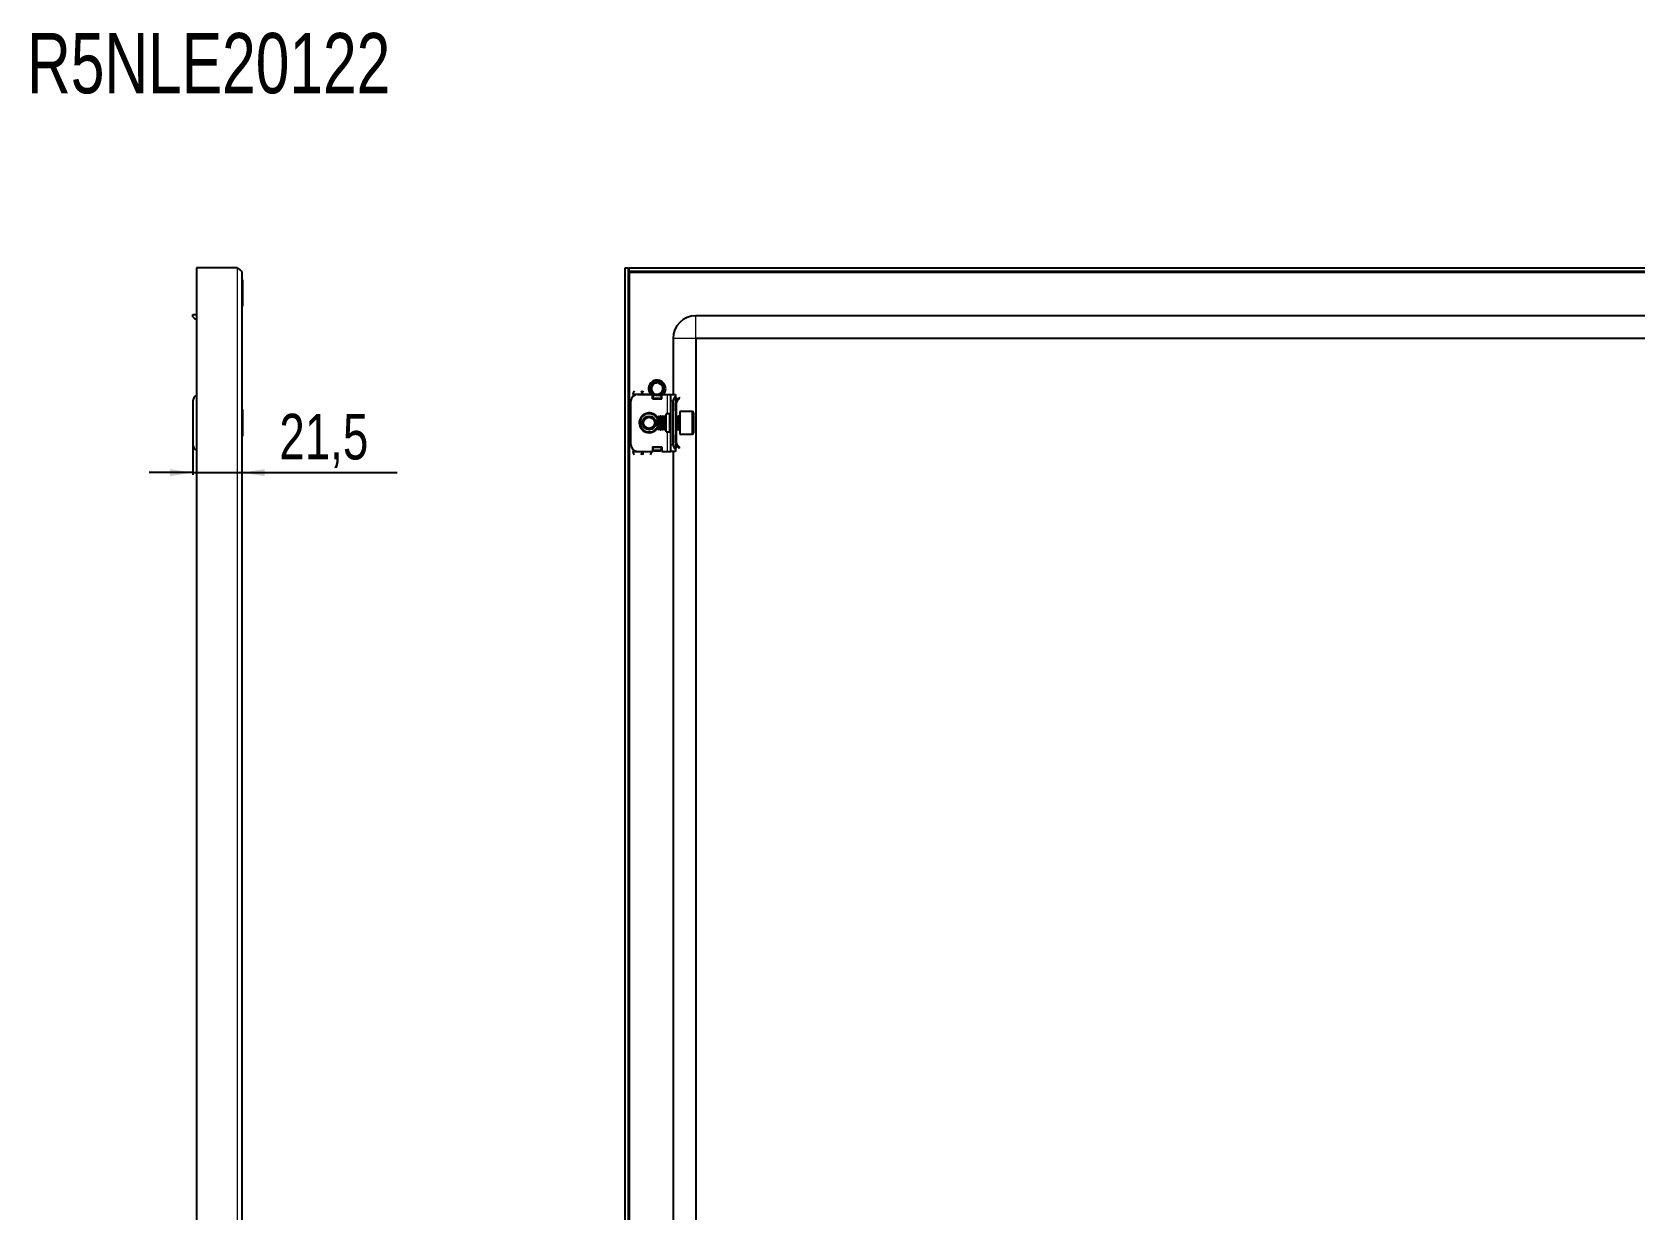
# Model space of a CAD drawing. Header units: millimetres. Extents: x -648 to 2104, y -869 to 1304.
# Drawn here: x 698 to 1401, y 787 to 1304 of the extents above; entities that cross this region are included whole.
import ezdxf

# ---------------------------------------------------------------- set-up
doc = ezdxf.new("R2010")
doc.units = ezdxf.units.MM
doc.layers.add('FORMAT', color=7, linetype='Continuous')
doc.styles.add('SLDTEXTSTYLE0', font='TXT', dxfattribs={"width": 0.75})
doc.dimstyles.new('SLDDIMSTYLE1', dxfattribs={"dimtxt": 20, "dimasz": 10, "dimexe": 0, "dimexo": 0.0625, "dimgap": 5, "dimtad": 2, "dimdec": 1, "dimrnd": 1e-09, "dimzin": 12, "dimdsep": 46, "dimtxsty": 'SLDTEXTSTYLE0', "dimsah": 1, "dimcen": 0.09, "dimadec": 0, "dimazin": 3, "dimtfac": 1, "dimtmove": 0, "dimatfit": 0, "dimfxl": 0, "dimfrac": 2, "dimtolj": 1, "dimtzin": 12, "dimarcsym": 0})

# ---------------------------------------------------------------- blocks, each defined once
blk = doc.blocks.new('_D_4')
at = {"layer": 'FORMAT'}
for p, q in [((768.38, 1123), (768.38, 1109.68)), ((768.38, 1110.68), (749.14, 1110.68)), ((768.38, 1110.68), (789.88, 1110.68)), ((789.88, 1110.68), (857.99, 1110.68))]:
    blk.add_line(p, q, dxfattribs=at)
for points in [[(768.38, 1110.68), (758.38, 1112.22), (758.38, 1109.14)], [(789.88, 1110.68), (799.88, 1109.14), (799.88, 1112.22)]]:
    blk.add_solid(points, dxfattribs=at)
at = {"layer": 'FORMAT', "insert": (806.27, 1136.46), "char_height": 20, "attachment_point": 1, "style": 'SLDTEXTSTYLE0'}
blk.add_mtext('21,5', dxfattribs=at)

msp = doc.modelspace()

# ---------------------------------------------------------------- linework, layer by layer
at = {"color": 7, "linetype": 'Continuous', "lineweight": 25}
for p, q in [((769.88, 1200.51), (769.88, -760.49)), ((787.78, 1200.51), (769.88, 1200.51)), ((789.88, 1198.41), (789.88, -758.39)), ((790.12, 1195.3), (789.88, 1195.3)), ((790.12, 1195.3), (790.12, 1183.73)), ((957.98, -760.49), (957.98, 1200.51)), ((957.98, 1200.51), (959.48, 1200.51)), ((959.48, -760.49), (959.48, 1200.51)), ((959.68, 1199.01), (959.68, 1200.51)), ((959.68, 1200.51), (2102.28, 1200.51)), ((959.68, 1199.01), (2102.28, 1199.01)), ((789.88, 1183.73), (790.12, 1183.73)), ((768.38, 1180.01), (769.88, 1180.01)), ((768.38, 1179.01), (768.38, 1180.01)), ((768.38, 1179.01), (769.38, 1178.01)), ((769.88, 1178.01), (769.38, 1178.01)), ((1518.48, 1179.51), (988.98, 1179.51)), ((978.98, 1169.51), (978.98, 1145.01)), ((988.98, 1169.51), (988.98, -729.49)), ((2072.98, 1169.51), (988.98, 1169.51)), ((968.98, 1147.61), (969.01, 1147.86)), ((968.98, 1147.61), (968.98, 1147.56)), ((968.98, 1147.4), (969, 1147.58)), ((968.98, 1147.4), (968.98, 1147.36)), ((968.99, 1147.81), (968.99, 1147.76)), ((969, 1147.21), (969, 1147.16)), ((969.02, 1148.02), (969.01, 1147.97)), ((969.02, 1147.01), (969.03, 1146.97)), ((969.06, 1148.22), (969.05, 1148.17)), ((969.06, 1148.22), (969.14, 1148.45)), ((969.06, 1146.83), (969.07, 1146.79)), ((969.12, 1148.41), (969.1, 1148.36)), ((969.11, 1146.65), (969.12, 1146.61)), ((969.17, 1146.48), (969.17, 1146.47)), ((969.69, 1149.44), (970.22, 1149.95)), ((969.79, 1149.56), (970.08, 1149.83)), ((969.9, 1149.68), (970.06, 1149.82)), ((970.36, 1150.04), (970.56, 1150.15)), ((970.53, 1150.14), (970.49, 1150.12)), ((970.54, 1150.07), (970.49, 1150.12)), ((970.53, 1150.14), (970.76, 1150.22)), ((970.72, 1150.23), (970.67, 1150.21)), ((970.91, 1150.32), (970.86, 1150.3)), ((970.91, 1150.32), (971.13, 1150.39)), ((971.1, 1150.38), (971.05, 1150.37)), ((971.29, 1150.43), (971.24, 1150.42)), ((972.18, 1150.51), (971.43, 1150.44)), ((973.67, 1149.99), (973.63, 1150.02)), ((973.84, 1149.87), (973.8, 1149.9)), ((974, 1149.73), (973.96, 1149.77)), ((974.14, 1149.6), (974.11, 1149.63)), ((974.14, 1149.6), (974.26, 1149.46)), ((974.25, 1149.47), (974.24, 1149.49)), ((974.27, 1148.38), (974.44, 1147.97)), ((974.75, 1146.4), (974.65, 1146.21)), ((974.76, 1146.39), (974.66, 1146.21)), ((974.82, 1146.53), (974.83, 1146.58)), ((974.87, 1146.71), (974.88, 1146.76)), ((974.97, 1147.32), (974.91, 1147.01)), ((974.92, 1146.91), (974.93, 1146.96)), ((974.95, 1147.11), (974.96, 1147.16)), ((974.97, 1147.32), (974.98, 1147.37)), ((974.98, 1147.51), (974.98, 1147.51)), ((768.38, 1142.01), (768.38, 1123.01)), ((960.48, 1123.01), (960.48, 1142.01)), ((961.48, 1145.26), (961.48, 1144.25)), ((963.48, 1145.01), (969.98, 1145.01)), ((969.75, 1145.5), (969.78, 1145.47)), ((969.89, 1145.36), (969.92, 1145.33)), ((969.98, 1143.01), (969.98, 1145.01)), ((970.18, 1144.22), (969.98, 1144.34)), ((969.98, 1143.01), (973.98, 1143.01)), ((970.2, 1145.1), (969.99, 1145.28)), ((970.04, 1145.23), (970.08, 1145.2)), ((970.18, 1143.01), (970.18, 1144.22)), ((970.2, 1145.1), (970.24, 1145.07)), ((970.23, 1144.64), (970.57, 1144.88)), ((970.73, 1144.64), (970.23, 1144.28)), ((970.23, 1144.28), (970.23, 1144.64)), ((970.23, 1143.37), (970.23, 1144.28)), ((970.23, 1143.01), (970.23, 1143.37)), ((970.37, 1144.98), (970.41, 1144.96)), ((970.55, 1144.88), (970.55, 1144.99)), ((970.55, 1144.88), (970.59, 1144.86)), ((970.73, 1144.64), (971.13, 1144.64)), ((971.08, 1144.65), (970.88, 1144.76)), ((970.9, 1144.71), (970.95, 1144.7)), ((971.08, 1144.65), (971.13, 1144.64)), ((971.26, 1144.6), (971.3, 1144.59)), ((972.43, 1144.55), (972.25, 1144.53)), ((972.58, 1144.57), (972.62, 1144.58)), ((972.96, 1144.68), (972.77, 1144.64)), ((972.8, 1144.64), (973.23, 1144.64)), ((973.73, 1144.28), (973.23, 1144.64)), ((973.32, 1144.92), (973.73, 1144.64)), ((973.73, 1144.64), (973.73, 1144.28)), ((973.98, 1144.34), (973.73, 1144.2)), ((973.73, 1144.28), (973.73, 1143.37)), ((973.73, 1143.37), (973.73, 1143.01)), ((973.98, 1143.01), (973.98, 1145.01)), ((973.98, 1145.01), (976.48, 1145.01)), ((974.25, 1145.55), (974.08, 1145.42)), ((974.22, 1145.58), (974.1, 1145.39)), ((976.48, 1145.01), (977.98, 1145.01)), ((977.98, 1145.01), (979.98, 1145.01)), ((977.98, 1142.01), (977.98, 1145.01)), ((977.98, 1123.01), (977.98, 1142.01)), ((978.98, 1123.01), (978.98, 1142.01)), ((979.98, 1145.01), (979.98, 1144.25)), ((979.98, 1144.25), (979.98, 1120.78)), ((979.98, 1143.93), (980.19, 1143.72)), ((980.48, 1141.26), (979.98, 1141.26)), ((979.98, 1137.76), (979.98, 1141.26)), ((980.48, 1143.01), (980.48, 1142.55)), ((980.48, 1137.76), (980.48, 1141.26)), ((980.57, 1142.68), (981.54, 1143.65)), ((980.92, 1142.32), (980.57, 1142.68)), ((980.92, 1142.32), (981.89, 1143.3)), ((981.54, 1143.65), (981.89, 1143.3)), ((790.13, 1138.3), (789.88, 1138.3)), ((790.13, 1138.3), (790.13, 1137.58)), ((790.13, 1137.58), (790.13, 1126.73)), ((972.53, 1135.51), (971.98, 1134.96)), ((971.98, 1134.96), (971.98, 1131.2)), ((972.59, 1135.51), (972.53, 1135.51)), ((972.53, 1135.51), (972.53, 1130.9)), ((972.98, 1134.96), (972.59, 1135.51)), ((972.59, 1135.51), (972.59, 1135.04)), ((972.59, 1135.04), (972.59, 1129.51)), ((973.37, 1135.51), (972.98, 1134.96)), ((972.98, 1134.96), (972.98, 1134.57)), ((972.98, 1134.57), (972.98, 1130.07)), ((973.59, 1135.51), (973.37, 1135.51)), ((973.37, 1135.51), (973.37, 1135.04)), ((973.37, 1135.04), (973.37, 1129.51)), ((973.98, 1134.96), (973.59, 1135.51)), ((973.59, 1135.51), (973.59, 1135.04)), ((973.59, 1135.04), (973.59, 1129.51)), ((974.37, 1135.51), (973.98, 1134.96)), ((973.98, 1134.96), (973.98, 1134.57)), ((973.98, 1134.57), (973.98, 1130.07)), ((974.59, 1135.51), (974.37, 1135.51)), ((974.37, 1135.51), (974.37, 1135.04)), ((974.37, 1135.04), (974.37, 1129.51)), ((974.98, 1134.96), (974.59, 1135.51)), ((974.59, 1135.51), (974.59, 1135.04)), ((974.59, 1135.04), (974.59, 1129.51)), ((975.37, 1135.51), (974.98, 1134.96)), ((974.98, 1134.96), (974.98, 1134.57)), ((974.98, 1134.57), (974.98, 1130.07)), ((975.59, 1135.51), (975.37, 1135.51)), ((975.37, 1135.51), (975.37, 1135.04)), ((975.37, 1135.04), (975.37, 1129.51)), ((975.98, 1134.96), (975.59, 1135.51)), ((975.59, 1135.51), (975.59, 1135.04)), ((975.59, 1135.04), (975.59, 1129.51)), ((977.48, 1136.51), (975.98, 1136.51)), ((975.98, 1128.51), (975.98, 1136.51)), ((980.48, 1137.76), (979.98, 1137.76)), ((980.37, 1135.51), (979.98, 1134.96)), ((980.59, 1135.51), (980.37, 1135.51)), ((980.37, 1135.51), (980.37, 1135.04)), ((980.37, 1135.04), (980.37, 1129.51)), ((980.48, 1135.51), (980.48, 1137.76)), ((980.98, 1134.96), (980.59, 1135.51)), ((980.59, 1135.51), (980.59, 1135.04)), ((980.59, 1135.04), (980.59, 1129.51)), ((981.37, 1135.51), (980.98, 1134.96)), ((980.98, 1134.96), (980.98, 1134.57)), ((980.98, 1134.57), (980.98, 1130.07)), ((981.73, 1135.51), (981.37, 1135.51)), ((981.37, 1135.51), (981.37, 1135.04)), ((981.37, 1135.04), (981.37, 1129.51)), ((987.38, 1137.51), (981.98, 1137.51)), ((981.98, 1137.51), (981.98, 1129.82)), ((987.98, 1136.91), (987.98, 1130.14)), ((789.88, 1126.73), (790.13, 1126.73)), ((971.98, 1131.2), (971.98, 1130.07)), ((971.98, 1130.07), (972.53, 1129.51)), ((972.53, 1130.9), (972.53, 1129.51)), ((972.53, 1129.51), (972.59, 1129.51)), ((972.59, 1129.51), (972.98, 1130.07)), ((972.98, 1130.07), (973.37, 1129.51)), ((973.37, 1129.51), (973.59, 1129.51)), ((973.59, 1129.51), (973.98, 1130.07)), ((973.98, 1130.07), (974.37, 1129.51)), ((974.37, 1129.51), (974.59, 1129.51)), ((974.59, 1129.51), (974.98, 1130.07)), ((974.98, 1130.07), (975.37, 1129.51)), ((975.37, 1129.51), (975.59, 1129.51)), ((975.59, 1129.51), (975.98, 1130.07)), ((975.98, 1128.51), (977.48, 1128.51)), ((979.98, 1130.07), (980.37, 1129.51)), ((979.98, 1127.26), (980.48, 1127.26)), ((979.98, 1123.76), (979.98, 1127.26)), ((980.37, 1129.51), (980.59, 1129.51)), ((980.48, 1127.26), (980.48, 1129.51)), ((980.48, 1123.76), (980.48, 1127.26)), ((980.59, 1129.51), (980.98, 1130.07)), ((980.98, 1130.07), (981.37, 1129.51)), ((981.37, 1129.51), (981.73, 1129.51)), ((981.98, 1129.82), (981.98, 1127.51)), ((981.98, 1127.51), (987.38, 1127.51)), ((987.98, 1130.14), (987.98, 1128.11)), ((961.48, 1120.78), (961.48, 1119.76)), ((963.48, 1120.01), (969.98, 1120.01)), ((969.48, 1120.01), (969.48, 1119.76)), ((969.98, 1122.01), (969.98, 1120.01)), ((969.98, 1122.01), (973.98, 1122.01)), ((969.98, 1120.13), (970.18, 1120.13)), ((970.18, 1120.13), (970.18, 1122.01)), ((970.23, 1121.66), (970.23, 1122.01)), ((970.23, 1120.75), (970.23, 1121.66)), ((970.23, 1120.39), (970.23, 1120.75)), ((970.23, 1120.75), (970.73, 1120.39)), ((970.73, 1120.04), (970.23, 1120.39)), ((970.73, 1120.39), (970.73, 1120.04)), ((973.23, 1120.39), (970.73, 1120.39)), ((973.23, 1120.04), (970.73, 1120.04)), ((973.23, 1120.39), (973.73, 1120.75)), ((973.23, 1120.04), (973.23, 1120.39)), ((973.73, 1120.39), (973.23, 1120.04)), ((973.73, 1122.01), (973.73, 1121.66)), ((973.73, 1121.66), (973.73, 1120.75)), ((973.73, 1120.75), (973.73, 1120.39)), ((973.98, 1122.01), (973.98, 1120.01)), ((973.98, 1120.01), (976.48, 1120.01)), ((976.48, 1120.01), (977.98, 1120.01)), ((977.98, 1120.01), (977.98, 1123.01)), ((979.98, 1120.01), (977.98, 1120.01)), ((978.98, 1120.01), (978.98, 545.01)), ((980.48, 1123.76), (979.98, 1123.76)), ((980.19, 1121.31), (979.98, 1121.1)), ((979.98, 1120.78), (979.98, 1120.01)), ((980.48, 1122.01), (980.48, 1122.41)), ((980.92, 1122.7), (980.57, 1122.35)), ((980.57, 1122.35), (981.54, 1121.38)), ((980.92, 1122.7), (981.89, 1121.73)), ((981.54, 1121.38), (981.89, 1121.73))]:
    msp.add_line(p, q, dxfattribs=at)
at = {"color": 8, "linetype": 'Continuous', "lineweight": 18}
for p, q in [((787.78, 1200.51), (787.78, -760.49)), ((960.08, -758.39), (960.08, 1198.41)), ((960.08, 1198.41), (2101.88, 1198.41)), ((988.98, 1169.51), (988.98, 1179.51)), ((988.98, 1169.51), (978.98, 1169.51)), ((961.48, 1145.26), (965.48, 1145.26)), ((965.48, 1145.26), (968.98, 1145.26)), ((973.73, 1143.37), (970.23, 1143.37)), ((976.48, 1136.51), (976.48, 1145.01)), ((978.98, 1142.01), (977.98, 1142.01)), ((979.98, 1143.51), (980.19, 1143.72)), ((979.98, 1143.01), (980.48, 1143.01)), ((977.48, 1128.51), (977.48, 1136.51)), ((981.73, 1129.51), (981.73, 1135.51)), ((987.38, 1129.82), (987.38, 1137.51)), ((976.48, 1120.01), (976.48, 1128.51)), ((987.38, 1127.51), (987.38, 1129.82)), ((961.48, 1119.76), (965.48, 1119.76)), ((969.48, 1119.76), (965.48, 1119.76)), ((970.23, 1121.66), (973.73, 1121.66)), ((977.98, 1123.01), (978.98, 1123.01)), ((979.98, 1122.01), (980.48, 1122.01)), ((979.98, 1121.51), (980.19, 1121.31))]:
    msp.add_line(p, q, dxfattribs=at)
at = {"color": 7, "linetype": 'Continuous', "lineweight": 25}
for radius in [3, 2.76, 2.45]:
    msp.add_circle((968.48, 1132.51), radius, dxfattribs=at)
for centre, radius, start, end in [((988.98, 1169.51), 10, 90, 180), ((971.98, 1147.51), 3.75, 0, 221.81031), ((971.98, 1147.51), 2.5, 168.59442, 228.59442), ((971.98, 1147.51), 2.5, 108.59442, 168.59442), ((971.98, 1147.51), 2.5, 75.88813, 108.59442), ((971.98, 1147.51), 3, 59.92857, 86.21929), ((971.98, 1147.51), 2.5, 288.59442, 348.59442), ((971.98, 1147.51), 3, 360, 40.74374), ((971.98, 1147.51), 2.5, 348.59442, 10.51652), ((971.98, 1147.51), 3.75, 318.18969, 0), ((771.38, 1142.01), 3, 120, 180), ((963.48, 1142.01), 3, 90, 180), ((971.98, 1147.51), 2.5, 228.59442, 288.59442), ((981.98, 1142.01), 3, 131.81031, 180), ((979.48, 1143.01), 1, 360, 45), ((968.48, 1132.51), 4, 90, 331.04498), ((968.48, 1132.51), 4, 28.95502, 90), ((977.48, 1137.01), 0.5, 270, 0), ((981.73, 1135.76), 0.25, 270, 0), ((987.38, 1136.91), 0.6, 0, 90), ((977.48, 1128.01), 0.5, 360, 90), ((981.73, 1129.26), 0.25, 360, 90), ((987.38, 1128.11), 0.6, 270, 360), ((771.38, 1123.01), 3, 180, 240), ((963.48, 1123.01), 3, 180, 270), ((981.98, 1123.01), 3, 180, 228.18969), ((979.48, 1122.01), 1, 315, 0)]:
    msp.add_arc(centre, radius, start, end, dxfattribs=at)
at = {"color": 8, "linetype": 'Continuous', "lineweight": 18}
for start, end in [(35.46217, 270), (270, 324.53783)]:
    msp.add_arc((968.48, 1132.51), 4.5, start, end, dxfattribs=at)
at = {"color": 7, "linetype": 'Continuous', "lineweight": 25}
for points, knots in [([(787.78, 1200.51), (788.06, 1200.34), (788.62, 1199.98), (789.32, 1199.44), (789.79, 1198.92), (789.85, 1198.58), (789.88, 1198.41)], [0, 0, 0, 0, 0.254757, 0.509649, 0.764542, 1, 1, 1, 1]), ([(959.68, 1199.4), (959.67, 1199.44), (959.53, 1199.81), (959.5, 1200.18), (959.48, 1200.51)], [0, 0, 0, 0, 0.09093, 1, 1, 1, 1]), ([(960.08, 1198.41), (959.99, 1198.6), (959.9, 1198.8), (959.83, 1199), (959.82, 1199.01)], [0, 0, 0, 0, 0.908361, 1, 1, 1, 1]), ([(961.48, 1145.26), (961.58, 1145.51), (961.77, 1146), (961.96, 1146.39), (962.05, 1146.59)], [0, 0, 0, 0, 0.502065, 1, 1, 1, 1]), ([(964.91, 1146.58), (964.99, 1146.42), (965.16, 1146.07), (965.35, 1145.58), (965.46, 1145.3), (965.48, 1145.26)], [0, 0, 0, 0, 0.415483, 0.917152, 1, 1, 1, 1]), ([(965.48, 1145.26), (965.58, 1145.51), (965.77, 1146), (965.96, 1146.39), (966.05, 1146.59)], [0, 0, 0, 0, 0.502065, 1, 1, 1, 1]), ([(968.98, 1147.61), (969.01, 1147.62), (969.08, 1147.66), (969.17, 1147.68), (969.26, 1147.68), (969.31, 1147.67), (969.33, 1147.67)], [0, 0, 0, 0, 0.2937792, 0.5589816, 0.8184942, 1, 1, 1, 1]), ([(969.21, 1147.58), (969.19, 1147.58), (969.14, 1147.59), (969.06, 1147.58), (969.01, 1147.57), (968.98, 1147.56)], [0, 0, 0, 0, 0.236131, 0.613435, 1, 1, 1, 1]), ([(969.75, 1145.5), (969.63, 1145.65), (969.35, 1146.01), (969.06, 1146.66), (969.01, 1147.17), (968.98, 1147.43)], [0, 0, 0, 0, 0.274163, 0.639603, 1, 1, 1, 1]), ([(968.99, 1147.81), (969.03, 1147.83), (969.09, 1147.85), (969.19, 1147.87), (969.28, 1147.86), (969.36, 1147.84), (969.42, 1147.82), (969.44, 1147.8), (969.44, 1147.8)], [0, 0, 0, 0, 0.227908, 0.430276, 0.627707, 0.816134, 0.99284, 1, 1, 1, 1]), ([(969.38, 1147.71), (969.37, 1147.72), (969.33, 1147.74), (969.26, 1147.76), (969.17, 1147.78), (969.08, 1147.78), (969.02, 1147.77), (968.99, 1147.76)], [0, 0, 0, 0, 0.050156, 0.304513, 0.55888, 0.776903, 1, 1, 1, 1]), ([(969.09, 1146.77), (969.07, 1146.81), (969.01, 1146.96), (969, 1147.12), (968.99, 1147.24)], [0, 0, 0, 0, 0.28291, 1, 1, 1, 1]), ([(969.46, 1147.83), (969.43, 1147.85), (969.38, 1147.89), (969.29, 1147.94), (969.2, 1147.97), (969.11, 1147.98), (969.05, 1147.97), (969.01, 1147.97)], [0, 0, 0, 0, 0.19243, 0.403622, 0.614801, 0.805152, 1, 1, 1, 1]), ([(969.02, 1148.02), (969.06, 1148.03), (969.12, 1148.05), (969.22, 1148.05), (969.31, 1148.03), (969.39, 1148), (969.45, 1147.96), (969.49, 1147.93), (969.5, 1147.91)], [0, 0, 0, 0, 0.205811, 0.38496, 0.558827, 0.724121, 0.878934, 1, 1, 1, 1]), ([(969.51, 1147.93), (969.5, 1147.94), (969.48, 1147.98), (969.42, 1148.03), (969.34, 1148.09), (969.25, 1148.14), (969.16, 1148.17), (969.09, 1148.17), (969.05, 1148.17)], [0, 0, 0, 0, 0.052579, 0.237815, 0.422949, 0.608044, 0.801367, 1, 1, 1, 1]), ([(969.06, 1148.22), (969.1, 1148.22), (969.17, 1148.23), (969.26, 1148.22), (969.34, 1148.19), (969.41, 1148.15), (969.47, 1148.1), (969.5, 1148.06), (969.52, 1148.04)], [0, 0, 0, 0, 0.207037, 0.38272, 0.55212, 0.712365, 0.86221, 1, 1, 1, 1]), ([(969.52, 1148.05), (969.51, 1148.07), (969.49, 1148.12), (969.43, 1148.18), (969.36, 1148.25), (969.28, 1148.31), (969.19, 1148.34), (969.13, 1148.36), (969.1, 1148.36)], [0, 0, 0, 0, 0.112687, 0.266978, 0.464332, 0.661607, 0.829157, 1, 1, 1, 1]), ([(969.29, 1146.22), (969.27, 1146.24), (969.18, 1146.38), (969.14, 1146.54), (969.1, 1146.67)], [0, 0, 0, 0, 0.192577, 1, 1, 1, 1]), ([(969.12, 1148.41), (969.15, 1148.41), (969.2, 1148.4), (969.29, 1148.38), (969.36, 1148.34), (969.43, 1148.29), (969.48, 1148.24), (969.51, 1148.18), (969.54, 1148.13), (969.54, 1148.11), (969.54, 1148.11)], [0, 0, 0, 0, 0.159812, 0.318711, 0.470648, 0.614013, 0.748131, 0.873387, 0.991083, 1, 1, 1, 1]), ([(969.53, 1148.01), (969.52, 1147.98), (969.5, 1147.9), (969.45, 1147.8), (969.38, 1147.71), (969.31, 1147.65), (969.24, 1147.6), (969.19, 1147.57), (969.15, 1147.56), (969.14, 1147.55)], [0, 0, 0, 0, 0.125166, 0.336769, 0.488675, 0.640371, 0.791962, 0.943503, 1, 1, 1, 1]), ([(969.14, 1147.55), (969.15, 1147.48), (969.16, 1147.09), (969.34, 1146.42), (969.71, 1145.94), (969.88, 1145.72)], [0, 0, 0, 0, 0.108003, 0.585763, 1, 1, 1, 1]), ([(970.52, 1150.07), (970.44, 1150.02), (970.1, 1149.79), (969.61, 1149.28), (969.38, 1148.73), (969.28, 1148.48)], [0, 0, 0, 0, 0.128781, 0.613629, 1, 1, 1, 1]), ([(969.28, 1148.48), (969.28, 1148.48), (969.31, 1148.47), (969.37, 1148.44), (969.43, 1148.4), (969.47, 1148.34), (969.51, 1148.27), (969.54, 1148.17), (969.54, 1148.07), (969.53, 1148.02), (969.53, 1148.01)], [0, 0, 0, 0, 0.022761, 0.192243, 0.346896, 0.477535, 0.588677, 0.783334, 0.968624, 1, 1, 1, 1]), ([(969.55, 1148.08), (969.54, 1148.11), (969.53, 1148.18), (969.49, 1148.26), (969.44, 1148.34), (969.38, 1148.4), (969.33, 1148.45), (969.29, 1148.47), (969.28, 1148.48)], [0, 0, 0, 0, 0.182737, 0.363423, 0.543947, 0.724373, 0.904747, 1, 1, 1, 1]), ([(969.67, 1145.63), (969.63, 1145.67), (969.49, 1145.81), (969.4, 1145.98), (969.33, 1146.1)], [0, 0, 0, 0, 0.288707, 1, 1, 1, 1]), ([(971.18, 1149.88), (971.17, 1149.88), (971.12, 1149.86), (971.04, 1149.85), (970.95, 1149.85), (970.86, 1149.87), (970.77, 1149.89), (970.69, 1149.93), (970.61, 1149.97), (970.56, 1150.02), (970.53, 1150.06), (970.52, 1150.07)], [0, 0, 0, 0, 0.04296, 0.1733, 0.274263, 0.401081, 0.527716, 0.654259, 0.780759, 0.936852, 1, 1, 1, 1]), ([(970.53, 1150.14), (970.56, 1150.12), (970.62, 1150.08), (970.69, 1150.01), (970.73, 1149.95), (970.75, 1149.91), (970.75, 1149.9)], [0, 0, 0, 0, 0.319514, 0.608493, 0.891527, 1, 1, 1, 1]), ([(970.82, 1149.88), (970.82, 1149.88), (970.82, 1149.91), (970.81, 1149.98), (970.78, 1150.07), (970.73, 1150.15), (970.69, 1150.19), (970.67, 1150.21)], [0, 0, 0, 0, 0.00279, 0.269575, 0.536371, 0.765499, 1, 1, 1, 1]), ([(970.72, 1150.23), (970.74, 1150.21), (970.8, 1150.17), (970.86, 1150.09), (970.9, 1150.01), (970.93, 1149.93), (970.93, 1149.88), (970.94, 1149.86)], [0, 0, 0, 0, 0.234253, 0.442787, 0.646465, 0.841043, 1, 1, 1, 1]), ([(970.97, 1149.85), (970.97, 1149.88), (970.98, 1149.95), (970.97, 1150.04), (970.95, 1150.14), (970.91, 1150.22), (970.88, 1150.27), (970.86, 1150.3)], [0, 0, 0, 0, 0.181695, 0.396783, 0.61186, 0.803681, 1, 1, 1, 1]), ([(970.91, 1150.32), (970.93, 1150.29), (970.98, 1150.24), (971.03, 1150.16), (971.06, 1150.08), (971.08, 1150), (971.08, 1149.92), (971.07, 1149.88), (971.07, 1149.86)], [0, 0, 0, 0, 0.208724, 0.39105, 0.568219, 0.73683, 0.894853, 1, 1, 1, 1]), ([(971.09, 1149.86), (971.09, 1149.87), (971.11, 1149.91), (971.13, 1149.99), (971.13, 1150.08), (971.13, 1150.18), (971.1, 1150.28), (971.07, 1150.34), (971.05, 1150.37)], [0, 0, 0, 0, 0.043388, 0.23288, 0.422274, 0.611632, 0.803279, 1, 1, 1, 1]), ([(971.1, 1150.38), (971.12, 1150.35), (971.16, 1150.3), (971.2, 1150.21), (971.22, 1150.13), (971.22, 1150.05), (971.21, 1149.97), (971.2, 1149.92), (971.18, 1149.89), (971.17, 1149.88)], [0, 0, 0, 0, 0.198483, 0.367712, 0.531083, 0.685778, 0.830503, 0.965152, 1, 1, 1, 1]), ([(971.43, 1150.44), (971.44, 1150.42), (971.46, 1150.38), (971.48, 1150.3), (971.48, 1150.22), (971.46, 1150.14), (971.42, 1150.06), (971.36, 1149.98), (971.27, 1149.92), (971.21, 1149.89), (971.18, 1149.88)], [0, 0, 0, 0, 0.098631, 0.238541, 0.378532, 0.49895, 0.601027, 0.777401, 0.9101, 1, 1, 1, 1]), ([(971.2, 1149.9), (971.21, 1149.92), (971.24, 1149.97), (971.27, 1150.06), (971.29, 1150.16), (971.29, 1150.29), (971.26, 1150.37), (971.24, 1150.42)], [0, 0, 0, 0, 0.13286, 0.29106, 0.491007, 0.69089, 1, 1, 1, 1]), ([(971.29, 1150.43), (971.3, 1150.41), (971.33, 1150.36), (971.36, 1150.27), (971.37, 1150.19), (971.36, 1150.11), (971.33, 1150.02), (971.29, 1149.96), (971.26, 1149.92)], [0, 0, 0, 0, 0.16279, 0.324686, 0.479688, 0.626058, 0.76302, 1, 1, 1, 1]), ([(971.28, 1149.93), (971.29, 1149.94), (971.32, 1149.96), (971.35, 1150.02), (971.4, 1150.1), (971.43, 1150.19), (971.44, 1150.28), (971.44, 1150.37), (971.44, 1150.42), (971.43, 1150.44)], [0, 0, 0, 0, 0.036757, 0.196192, 0.355485, 0.51469, 0.719746, 0.882005, 1, 1, 1, 1]), ([(972.59, 1149.94), (972.87, 1149.89), (973.17, 1149.83), (973.44, 1149.71), (973.45, 1149.7)], [0, 0, 0, 0, 0.965671, 1, 1, 1, 1]), ([(972.59, 1149.94), (972.68, 1149.9), (972.82, 1149.84), (972.95, 1149.77), (972.99, 1149.75)], [0, 0, 0, 0, 0.681733, 1, 1, 1, 1]), ([(972.99, 1149.75), (973.06, 1149.71), (973.38, 1149.55), (973.89, 1149.14), (974.14, 1148.64), (974.27, 1148.38)], [0, 0, 0, 0, 0.130652, 0.560007, 1, 1, 1, 1]), ([(973.14, 1145.15), (973.2, 1145.19), (973.53, 1145.38), (974.02, 1145.84), (974.33, 1146.43), (974.42, 1146.77), (974.43, 1146.82)], [0, 0, 0, 0, 0.104785, 0.513079, 0.918136, 1, 1, 1, 1]), ([(973.45, 1149.7), (973.44, 1149.72), (973.43, 1149.76), (973.42, 1149.84), (973.43, 1149.93), (973.44, 1150.02), (973.47, 1150.08), (973.48, 1150.11)], [0, 0, 0, 0, 0.113604, 0.31095, 0.508229, 0.75166, 1, 1, 1, 1]), ([(973.5, 1150.1), (973.5, 1150.06), (973.5, 1149.99), (973.47, 1149.9), (973.45, 1149.84), (973.43, 1149.81), (973.43, 1149.81)], [0, 0, 0, 0, 0.357139, 0.680979, 0.998183, 1, 1, 1, 1]), ([(973.44, 1149.73), (973.46, 1149.74), (973.51, 1149.78), (973.56, 1149.85), (973.61, 1149.93), (973.63, 1149.99), (973.63, 1150.02)], [0, 0, 0, 0, 0.228254, 0.510351, 0.752319, 1, 1, 1, 1]), ([(974.05, 1149.3), (974.03, 1149.29), (973.99, 1149.28), (973.9, 1149.27), (973.8, 1149.29), (973.71, 1149.33), (973.64, 1149.38), (973.55, 1149.46), (973.48, 1149.58), (973.46, 1149.66), (973.45, 1149.7)], [0, 0, 0, 0, 0.073646, 0.169563, 0.351373, 0.438893, 0.519676, 0.682906, 0.8512, 1, 1, 1, 1]), ([(973.67, 1149.99), (973.67, 1149.95), (973.66, 1149.88), (973.63, 1149.79), (973.58, 1149.71), (973.53, 1149.65), (973.49, 1149.62), (973.47, 1149.61)], [0, 0, 0, 0, 0.240212, 0.454711, 0.664287, 0.864517, 1, 1, 1, 1]), ([(973.49, 1149.58), (973.51, 1149.59), (973.57, 1149.61), (973.65, 1149.67), (973.71, 1149.74), (973.77, 1149.81), (973.79, 1149.87), (973.8, 1149.9)], [0, 0, 0, 0, 0.172104, 0.391099, 0.610089, 0.802801, 1, 1, 1, 1]), ([(974.82, 1146.53), (974.61, 1146.11), (974.29, 1145.46), (973.7, 1145.07), (973.5, 1144.93)], [0, 0, 0, 0, 0.657042, 1, 1, 1, 1]), ([(973.84, 1149.87), (973.83, 1149.83), (973.82, 1149.76), (973.77, 1149.68), (973.72, 1149.61), (973.66, 1149.55), (973.6, 1149.51), (973.55, 1149.5), (973.54, 1149.5)], [0, 0, 0, 0, 0.209239, 0.392702, 0.571062, 0.740844, 0.899958, 1, 1, 1, 1]), ([(973.55, 1149.47), (973.56, 1149.47), (973.6, 1149.48), (973.68, 1149.51), (973.77, 1149.55), (973.85, 1149.61), (973.91, 1149.68), (973.95, 1149.74), (973.96, 1149.77)], [0, 0, 0, 0, 0.0505, 0.241124, 0.431653, 0.622154, 0.808692, 1, 1, 1, 1]), ([(974, 1149.73), (973.99, 1149.7), (973.96, 1149.64), (973.91, 1149.56), (973.85, 1149.5), (973.78, 1149.45), (973.7, 1149.42), (973.65, 1149.41), (973.62, 1149.41), (973.61, 1149.41)], [0, 0, 0, 0, 0.198035, 0.367663, 0.531495, 0.686664, 0.831818, 0.981917, 1, 1, 1, 1]), ([(973.63, 1149.39), (973.63, 1149.39), (973.66, 1149.39), (973.73, 1149.4), (973.82, 1149.42), (973.9, 1149.45), (973.98, 1149.5), (974.05, 1149.55), (974.09, 1149.6), (974.11, 1149.63)], [0, 0, 0, 0, 0.018281, 0.175639, 0.332896, 0.490097, 0.647274, 0.821632, 1, 1, 1, 1]), ([(974.14, 1149.6), (974.13, 1149.57), (974.1, 1149.52), (974.04, 1149.45), (973.97, 1149.4), (973.9, 1149.37), (973.83, 1149.35), (973.75, 1149.34), (973.7, 1149.35), (973.68, 1149.35)], [0, 0, 0, 0, 0.1594459, 0.3180339, 0.4699832, 0.6134801, 0.7476486, 0.8728556, 1, 1, 1, 1]), ([(973.69, 1149.34), (973.72, 1149.34), (973.78, 1149.32), (973.86, 1149.32), (973.94, 1149.33), (974.02, 1149.36), (974.13, 1149.4), (974.2, 1149.46), (974.24, 1149.49)], [0, 0, 0, 0, 0.1494074, 0.2785629, 0.4076606, 0.5367225, 0.7270454, 1, 1, 1, 1]), ([(974.25, 1149.47), (974.24, 1149.45), (974.2, 1149.4), (974.14, 1149.34), (974.09, 1149.31), (974.05, 1149.3), (974.05, 1149.3)], [0, 0, 0, 0, 0.315056, 0.630194, 0.945514, 1, 1, 1, 1]), ([(974.05, 1149.3), (974.07, 1149.27), (974.32, 1149.05), (974.67, 1148.59), (974.91, 1147.98), (974.96, 1147.63), (974.98, 1147.51)], [0, 0, 0, 0, 0.0506845, 0.4856187, 0.8266434, 1, 1, 1, 1]), ([(974.61, 1146.13), (974.58, 1146.06), (974.5, 1145.84), (974.34, 1145.68), (974.23, 1145.58)], [0, 0, 0, 0, 0.3337892, 1, 1, 1, 1]), ([(974.43, 1146.82), (974.42, 1146.86), (974.42, 1146.92), (974.43, 1146.99), (974.43, 1147.02)], [0, 0, 0, 0, 0.544473, 1, 1, 1, 1]), ([(974.87, 1146.71), (974.84, 1146.71), (974.78, 1146.71), (974.69, 1146.73), (974.61, 1146.76), (974.55, 1146.8), (974.49, 1146.85), (974.45, 1146.91), (974.43, 1146.94), (974.42, 1146.96)], [0, 0, 0, 0, 0.165667, 0.330522, 0.488809, 0.638525, 0.778629, 0.909213, 1, 1, 1, 1]), ([(974.82, 1146.53), (974.79, 1146.54), (974.73, 1146.55), (974.65, 1146.58), (974.58, 1146.62), (974.52, 1146.67), (974.48, 1146.73), (974.45, 1146.79), (974.42, 1146.85), (974.42, 1146.88), (974.42, 1146.89)], [0, 0, 0, 0, 0.154027, 0.307095, 0.452862, 0.590123, 0.718565, 0.838856, 0.95247, 1, 1, 1, 1]), ([(974.43, 1147.02), (974.43, 1147.03), (974.44, 1147.07), (974.46, 1147.13), (974.48, 1147.17), (974.49, 1147.18)], [0, 0, 0, 0, 0.157682, 0.80304, 1, 1, 1, 1]), ([(974.49, 1147.18), (974.5, 1147.29), (974.51, 1147.55), (974.47, 1147.82), (974.44, 1147.97)], [0, 0, 0, 0, 0.408521, 1, 1, 1, 1]), ([(974.45, 1147.02), (974.47, 1147), (974.5, 1146.95), (974.56, 1146.89), (974.63, 1146.84), (974.71, 1146.8), (974.8, 1146.77), (974.85, 1146.76), (974.88, 1146.76)], [0, 0, 0, 0, 0.137266, 0.30795, 0.478578, 0.649185, 0.822833, 1, 1, 1, 1]), ([(974.45, 1146.88), (974.46, 1146.86), (974.48, 1146.82), (974.53, 1146.76), (974.6, 1146.69), (974.68, 1146.63), (974.75, 1146.6), (974.8, 1146.58), (974.83, 1146.58)], [0, 0, 0, 0, 0.076151, 0.276704, 0.47712, 0.677473, 0.837574, 1, 1, 1, 1]), ([(974.46, 1147.17), (974.47, 1147.15), (974.5, 1147.12), (974.56, 1147.06), (974.65, 1147.01), (974.74, 1146.98), (974.83, 1146.95), (974.9, 1146.96), (974.93, 1146.96)], [0, 0, 0, 0, 0.069872, 0.258455, 0.446951, 0.635422, 0.81547, 1, 1, 1, 1]), ([(974.92, 1146.91), (974.88, 1146.9), (974.82, 1146.89), (974.72, 1146.9), (974.64, 1146.92), (974.56, 1146.95), (974.5, 1146.99), (974.47, 1147.03), (974.46, 1147.04)], [0, 0, 0, 0, 0.2088985, 0.3885872, 0.5624279, 0.7272952, 0.881578, 1, 1, 1, 1]), ([(974.95, 1147.11), (974.92, 1147.1), (974.85, 1147.08), (974.76, 1147.07), (974.67, 1147.08), (974.59, 1147.11), (974.52, 1147.14), (974.49, 1147.16), (974.48, 1147.17)], [0, 0, 0, 0, 0.214065, 0.402363, 0.585629, 0.760234, 0.923894, 1, 1, 1, 1]), ([(974.49, 1147.23), (974.5, 1147.24), (974.51, 1147.27), (974.55, 1147.32), (974.61, 1147.38), (974.67, 1147.43), (974.75, 1147.47), (974.83, 1147.5), (974.91, 1147.51), (974.96, 1147.51), (974.98, 1147.51)], [0, 0, 0, 0, 0.060221, 0.18113, 0.301988, 0.42281, 0.589437, 0.75603, 0.87711, 1, 1, 1, 1]), ([(974.52, 1147.27), (974.54, 1147.25), (974.59, 1147.22), (974.68, 1147.18), (974.78, 1147.15), (974.87, 1147.15), (974.93, 1147.16), (974.96, 1147.16)], [0, 0, 0, 0, 0.189173, 0.404697, 0.62022, 0.807935, 1, 1, 1, 1]), ([(974.97, 1147.32), (974.94, 1147.3), (974.88, 1147.27), (974.78, 1147.26), (974.69, 1147.26), (974.61, 1147.27), (974.56, 1147.29), (974.54, 1147.3)], [0, 0, 0, 0, 0.235039, 0.445532, 0.651268, 0.847853, 1, 1, 1, 1]), ([(974.74, 1146.4), (974.73, 1146.34), (974.7, 1146.22), (974.63, 1146.11), (974.6, 1146.05)], [0, 0, 0, 0, 0.462482, 1, 1, 1, 1]), ([(974.62, 1147.39), (974.65, 1147.38), (974.71, 1147.35), (974.8, 1147.34), (974.89, 1147.35), (974.95, 1147.36), (974.98, 1147.37)], [0, 0, 0, 0, 0.237597, 0.516729, 0.755527, 1, 1, 1, 1]), ([(974.98, 1147.52), (974.95, 1147.51), (974.89, 1147.47), (974.79, 1147.45), (974.73, 1147.44), (974.71, 1147.44)], [0, 0, 0, 0, 0.371226, 0.708872, 1, 1, 1, 1]), ([(974.92, 1146.91), (974.91, 1146.86), (974.9, 1146.78), (974.86, 1146.7), (974.85, 1146.68)], [0, 0, 0, 0, 0.6579883, 1, 1, 1, 1]), ([(974.98, 1147.52), (974.98, 1147.47), (974.98, 1147.39), (974.97, 1147.32), (974.96, 1147.29)], [0, 0, 0, 0, 0.659859, 1, 1, 1, 1]), ([(969.75, 1145.5), (969.77, 1145.53), (969.8, 1145.58), (969.87, 1145.63), (969.94, 1145.68), (970.01, 1145.71), (970.08, 1145.72), (970.15, 1145.72), (970.19, 1145.71), (970.2, 1145.71)], [0, 0, 0, 0, 0.169226, 0.337427, 0.497935, 0.649179, 0.790582, 0.922688, 1, 1, 1, 1]), ([(970.25, 1145.67), (970.24, 1145.67), (970.17, 1145.67), (970.07, 1145.65), (969.96, 1145.61), (969.87, 1145.55), (969.82, 1145.5), (969.78, 1145.47)], [0, 0, 0, 0, 0.046579, 0.362688, 0.551736, 0.740753, 1, 1, 1, 1]), ([(969.88, 1145.72), (969.88, 1145.72), (969.91, 1145.73), (969.96, 1145.75), (970.05, 1145.76), (970.16, 1145.74), (970.26, 1145.7), (970.31, 1145.66), (970.33, 1145.64)], [0, 0, 0, 0, 0.045866, 0.230744, 0.387461, 0.658246, 0.861978, 1, 1, 1, 1]), ([(970.24, 1145.7), (970.21, 1145.71), (970.15, 1145.74), (970.06, 1145.74), (969.97, 1145.74), (969.91, 1145.73), (969.88, 1145.72)], [0, 0, 0, 0, 0.251795, 0.502165, 0.752314, 1, 1, 1, 1]), ([(969.89, 1145.36), (969.9, 1145.4), (969.93, 1145.46), (969.99, 1145.53), (970.06, 1145.58), (970.13, 1145.62), (970.2, 1145.65), (970.24, 1145.65), (970.27, 1145.65)], [0, 0, 0, 0, 0.2116593, 0.3903606, 0.5623524, 0.7248192, 0.8766961, 1, 1, 1, 1]), ([(970.37, 1145.6), (970.36, 1145.6), (970.31, 1145.59), (970.24, 1145.57), (970.15, 1145.54), (970.06, 1145.48), (969.98, 1145.42), (969.94, 1145.36), (969.92, 1145.33)], [0, 0, 0, 0, 0.05388, 0.236051, 0.418115, 0.600136, 0.797238, 1, 1, 1, 1]), ([(970.04, 1145.23), (970.05, 1145.26), (970.07, 1145.33), (970.12, 1145.41), (970.17, 1145.48), (970.24, 1145.53), (970.31, 1145.57), (970.36, 1145.57), (970.38, 1145.58)], [0, 0, 0, 0, 0.2034846, 0.3799708, 0.5510085, 0.7134265, 0.8654989, 1, 1, 1, 1]), ([(970.44, 1145.51), (970.44, 1145.51), (970.4, 1145.5), (970.34, 1145.47), (970.25, 1145.42), (970.18, 1145.35), (970.12, 1145.28), (970.09, 1145.22), (970.08, 1145.2)], [0, 0, 0, 0, 0.0026927, 0.2082095, 0.4136415, 0.6190567, 0.807274, 1, 1, 1, 1]), ([(970.2, 1145.1), (970.21, 1145.14), (970.22, 1145.2), (970.26, 1145.29), (970.31, 1145.37), (970.37, 1145.43), (970.42, 1145.47), (970.45, 1145.48), (970.45, 1145.48)], [0, 0, 0, 0, 0.222831, 0.420099, 0.612409, 0.79585, 0.967895, 1, 1, 1, 1]), ([(970.5, 1145.38), (970.49, 1145.38), (970.44, 1145.36), (970.38, 1145.3), (970.32, 1145.23), (970.27, 1145.15), (970.25, 1145.1), (970.24, 1145.07)], [0, 0, 0, 0, 0.084965, 0.329338, 0.573716, 0.784411, 1, 1, 1, 1]), ([(970.33, 1145.64), (970.34, 1145.63), (970.37, 1145.6), (970.42, 1145.53), (970.47, 1145.45), (970.51, 1145.37), (970.53, 1145.28), (970.53, 1145.22), (970.53, 1145.19)], [0, 0, 0, 0, 0.066273, 0.267344, 0.423096, 0.618734, 0.814089, 1, 1, 1, 1]), ([(970.37, 1144.98), (970.37, 1145.02), (970.38, 1145.09), (970.41, 1145.18), (970.45, 1145.26), (970.49, 1145.31), (970.51, 1145.33), (970.51, 1145.33)], [0, 0, 0, 0, 0.275174, 0.522846, 0.765225, 0.99702, 1, 1, 1, 1]), ([(970.53, 1145.2), (970.51, 1145.17), (970.47, 1145.12), (970.43, 1145.04), (970.42, 1144.98), (970.41, 1144.96)], [0, 0, 0, 0, 0.351509, 0.671861, 1, 1, 1, 1]), ([(970.53, 1145.19), (970.6, 1145.16), (970.93, 1144.98), (971.59, 1144.8), (972.22, 1144.84), (972.51, 1144.91), (972.51, 1144.91)], [0, 0, 0, 0, 0.102158, 0.551599, 0.99962, 1, 1, 1, 1]), ([(970.61, 1145.17), (970.61, 1145.16), (970.61, 1145.13), (970.61, 1145.07), (970.58, 1144.98), (970.55, 1144.92), (970.53, 1144.89)], [0, 0, 0, 0, 0.058255, 0.305509, 0.64716, 1, 1, 1, 1]), ([(972.58, 1144.57), (972.55, 1144.57), (972.23, 1144.51), (971.59, 1144.5), (970.93, 1144.68), (970.6, 1144.85), (970.53, 1144.89)], [0, 0, 0, 0, 0.044285, 0.46488, 0.894202, 1, 1, 1, 1]), ([(971.46, 1144.58), (971.42, 1144.58), (971.27, 1144.58), (971.14, 1144.63), (971.05, 1144.66)], [0, 0, 0, 0, 0.317385, 1, 1, 1, 1]), ([(972.15, 1144.54), (972.08, 1144.53), (971.91, 1144.5), (971.74, 1144.52), (971.64, 1144.53)], [0, 0, 0, 0, 0.399625, 1, 1, 1, 1]), ([(972.51, 1144.91), (972.52, 1144.93), (972.54, 1144.98), (972.6, 1145.05), (972.69, 1145.11), (972.75, 1145.14), (972.78, 1145.14)], [0, 0, 0, 0, 0.153621, 0.528305, 0.811762, 1, 1, 1, 1]), ([(972.66, 1145.08), (972.63, 1145.06), (972.58, 1145.02), (972.54, 1144.96), (972.52, 1144.92), (972.51, 1144.91)], [0, 0, 0, 0, 0.41332, 0.833507, 1, 1, 1, 1]), ([(972.58, 1144.57), (972.57, 1144.6), (972.54, 1144.65), (972.53, 1144.74), (972.53, 1144.82), (972.54, 1144.9), (972.57, 1144.99), (972.62, 1145.04), (972.65, 1145.08)], [0, 0, 0, 0, 0.162579, 0.32416, 0.478216, 0.623372, 0.759205, 1, 1, 1, 1]), ([(972.69, 1145.08), (972.69, 1145.08), (972.66, 1145.03), (972.62, 1144.95), (972.6, 1144.84), (972.59, 1144.75), (972.6, 1144.66), (972.62, 1144.61), (972.62, 1144.58)], [0, 0, 0, 0, 0.001313, 0.309582, 0.493731, 0.677835, 0.837663, 1, 1, 1, 1]), ([(972.76, 1144.62), (972.74, 1144.65), (972.71, 1144.7), (972.68, 1144.79), (972.67, 1144.88), (972.67, 1144.96), (972.69, 1145.03), (972.71, 1145.09), (972.73, 1145.12), (972.74, 1145.13)], [0, 0, 0, 0, 0.195461, 0.359649, 0.517607, 0.666788, 0.806268, 0.936243, 1, 1, 1, 1]), ([(972.8, 1145.12), (972.79, 1145.1), (972.77, 1145.05), (972.75, 1144.97), (972.75, 1144.88), (972.76, 1144.76), (972.79, 1144.68), (972.81, 1144.63)], [0, 0, 0, 0, 0.12511, 0.303759, 0.482355, 0.660934, 1, 1, 1, 1]), ([(972.76, 1144.62), (972.77, 1144.62), (972.79, 1144.62), (972.8, 1144.63), (972.81, 1144.63)], [0, 0, 0, 0, 0.4789775, 1, 1, 1, 1]), ([(972.78, 1145.14), (972.79, 1145.15), (972.84, 1145.16), (972.92, 1145.18), (973.01, 1145.18), (973.09, 1145.17), (973.13, 1145.16), (973.14, 1145.15)], [0, 0, 0, 0, 0.099011, 0.388276, 0.61301, 0.895384, 1, 1, 1, 1]), ([(972.96, 1144.68), (972.93, 1144.7), (972.89, 1144.75), (972.84, 1144.84), (972.82, 1144.92), (972.81, 1145.01), (972.81, 1145.08), (972.83, 1145.13), (972.84, 1145.16)], [0, 0, 0, 0, 0.202252, 0.376941, 0.546153, 0.706797, 0.857217, 1, 1, 1, 1]), ([(972.93, 1145.17), (972.93, 1145.17), (972.91, 1145.13), (972.91, 1145.06), (972.9, 1144.96), (972.92, 1144.86), (972.95, 1144.77), (972.99, 1144.72), (973, 1144.69)], [0, 0, 0, 0, 0.019058, 0.219488, 0.419831, 0.620151, 0.807785, 1, 1, 1, 1]), ([(973.15, 1144.75), (973.12, 1144.78), (973.07, 1144.82), (973.01, 1144.9), (972.97, 1144.98), (972.96, 1145.06), (972.95, 1145.13), (972.96, 1145.16), (972.96, 1145.17)], [0, 0, 0, 0, 0.218347, 0.41099, 0.598711, 0.777744, 0.945667, 1, 1, 1, 1]), ([(973.15, 1144.75), (973.13, 1144.74), (973.07, 1144.72), (973, 1144.7), (972.96, 1144.7)], [0, 0, 0, 0, 0.301025, 1, 1, 1, 1]), ([(972.96, 1144.68), (972.96, 1144.68), (972.98, 1144.69), (973, 1144.69), (973, 1144.69)], [0, 0, 0, 0, 0.4765794, 1, 1, 1, 1]), ([(973.06, 1145.17), (973.06, 1145.15), (973.05, 1145.1), (973.07, 1145.01), (973.1, 1144.92), (973.14, 1144.84), (973.18, 1144.79), (973.2, 1144.77)], [0, 0, 0, 0, 0.114393, 0.350182, 0.585971, 0.790611, 1, 1, 1, 1]), ([(973.34, 1144.84), (973.31, 1144.86), (973.25, 1144.9), (973.19, 1144.97), (973.14, 1145.05), (973.11, 1145.12), (973.11, 1145.15), (973.11, 1145.16)], [0, 0, 0, 0, 0.260762, 0.494805, 0.723794, 0.94279, 1, 1, 1, 1]), ([(973.15, 1144.75), (973.16, 1144.75), (973.17, 1144.76), (973.19, 1144.77), (973.2, 1144.77)], [0, 0, 0, 0, 0.4764859, 1, 1, 1, 1]), ([(973.16, 1145.2), (973.17, 1145.2), (973.21, 1145.19), (973.28, 1145.16), (973.35, 1145.11), (973.44, 1145.03), (973.48, 1144.97), (973.5, 1144.93)], [0, 0, 0, 0, 0.084477, 0.253367, 0.470159, 0.686909, 1, 1, 1, 1]), ([(973.22, 1145.14), (973.23, 1145.12), (973.24, 1145.07), (973.27, 1145), (973.32, 1144.92), (973.36, 1144.88), (973.38, 1144.86)], [0, 0, 0, 0, 0.154183, 0.462567, 0.728091, 1, 1, 1, 1]), ([(973.52, 1144.94), (973.49, 1144.96), (973.43, 1144.99), (973.35, 1145.06), (973.32, 1145.11), (973.3, 1145.14)], [0, 0, 0, 0, 0.3628583, 0.6934345, 1, 1, 1, 1]), ([(973.34, 1144.84), (973.34, 1144.84), (973.36, 1144.85), (973.37, 1144.86), (973.38, 1144.86)], [0, 0, 0, 0, 0.477867, 1, 1, 1, 1]), ([(973.52, 1144.94), (973.52, 1144.94), (973.54, 1144.95), (973.55, 1144.96), (973.56, 1144.96)], [0, 0, 0, 0, 0.480194, 1, 1, 1, 1]), ([(973.69, 1145.05), (973.67, 1145.04), (973.63, 1145), (973.57, 1144.98), (973.53, 1144.96)], [0, 0, 0, 0, 0.230751, 1, 1, 1, 1]), ([(973.69, 1145.05), (973.69, 1145.05), (973.71, 1145.06), (973.72, 1145.07), (973.72, 1145.07)], [0, 0, 0, 0, 0.482687, 1, 1, 1, 1]), ([(973.84, 1145.16), (973.85, 1145.17), (973.86, 1145.18), (973.87, 1145.19), (973.88, 1145.19)], [0, 0, 0, 0, 0.484546, 1, 1, 1, 1]), ([(974.53, 1145.99), (974.51, 1145.94), (974.41, 1145.64), (974.16, 1145.43), (973.96, 1145.26)], [0, 0, 0, 0, 0.171865, 1, 1, 1, 1]), ([(973.99, 1145.29), (973.99, 1145.29), (974, 1145.3), (974.01, 1145.31), (974.02, 1145.32)], [0, 0, 0, 0, 0.485158, 1, 1, 1, 1]), ([(974.12, 1145.41), (974.13, 1145.42), (974.14, 1145.43), (974.15, 1145.44), (974.15, 1145.45)], [0, 0, 0, 0, 0.4842322, 1, 1, 1, 1]), ([(974.25, 1145.55), (974.25, 1145.55), (974.27, 1145.57), (974.28, 1145.59), (974.29, 1145.6)], [0, 0, 0, 0, 0.296796, 1, 1, 1, 1]), ([(980.57, 1142.68), (980.41, 1142.49), (980.11, 1142.11), (979.99, 1141.58), (979.98, 1141.3), (979.98, 1141.26)], [0, 0, 0, 0, 0.461863, 0.923726, 1, 1, 1, 1]), ([(980.92, 1142.32), (980.8, 1142.18), (980.62, 1141.95), (980.5, 1141.57), (980.49, 1141.37), (980.48, 1141.26)], [0, 0, 0, 0, 0.485042, 0.738404, 1, 1, 1, 1]), ([(962.05, 1118.45), (961.97, 1118.61), (961.8, 1118.96), (961.61, 1119.44), (961.5, 1119.72), (961.48, 1119.76)], [0, 0, 0, 0, 0.4154826, 0.9171518, 1, 1, 1, 1]), ([(965.48, 1119.76), (965.38, 1119.52), (965.19, 1119.03), (965, 1118.64), (964.91, 1118.44)], [0, 0, 0, 0, 0.502065, 1, 1, 1, 1]), ([(966.05, 1118.45), (965.97, 1118.61), (965.8, 1118.96), (965.61, 1119.44), (965.5, 1119.72), (965.48, 1119.76)], [0, 0, 0, 0, 0.4154826, 0.9171518, 1, 1, 1, 1]), ([(969.48, 1119.76), (969.38, 1119.52), (969.19, 1119.03), (969, 1118.64), (968.91, 1118.44)], [0, 0, 0, 0, 0.502065, 1, 1, 1, 1]), ([(979.98, 1123.76), (980.01, 1123.52), (980.06, 1123.04), (980.34, 1122.58), (980.54, 1122.38), (980.57, 1122.35)], [0, 0, 0, 0, 0.461863, 0.923726, 1, 1, 1, 1]), ([(980.48, 1123.76), (980.5, 1123.57), (980.53, 1123.28), (980.72, 1122.93), (980.85, 1122.78), (980.92, 1122.7)], [0, 0, 0, 0, 0.485042, 0.738404, 1, 1, 1, 1])]:
    msp.add_open_spline(points, degree=3, knots=knots, dxfattribs=at)
msp.add_open_spline([(959.68, 1199.01), (959.71, 1199.01), (959.78, 1198.99), (959.88, 1198.85), (959.98, 1198.65), (960.05, 1198.49), (960.08, 1198.41)], degree=3, dxfattribs=at)

# ---------------------------------------------------------------- texts
at = {"layer": 'FORMAT', "insert": (695.63, 1303.5), "char_height": 26.458, "attachment_point": 1, "style": 'SLDTEXTSTYLE0'}
msp.add_mtext('R5NLE20122', dxfattribs=at)

# ---------------------------------------------------------------- dimensions: what is measured, and where the dimension line sits
at = {"layer": 'FORMAT'}
dim = msp.add_linear_dim(base=(789.88, 1110.68), p1=(768.38, 1123.01), p2=(789.88, 1198.41), dimstyle='SLDDIMSTYLE1', dxfattribs=at)
dim.commit()
dim.dimension.update_dxf_attribs({"geometry": '_D_4', "text_midpoint": (832.13, 1110.68), "dimtype": 160})

doc.saveas('drawing.dxf')
